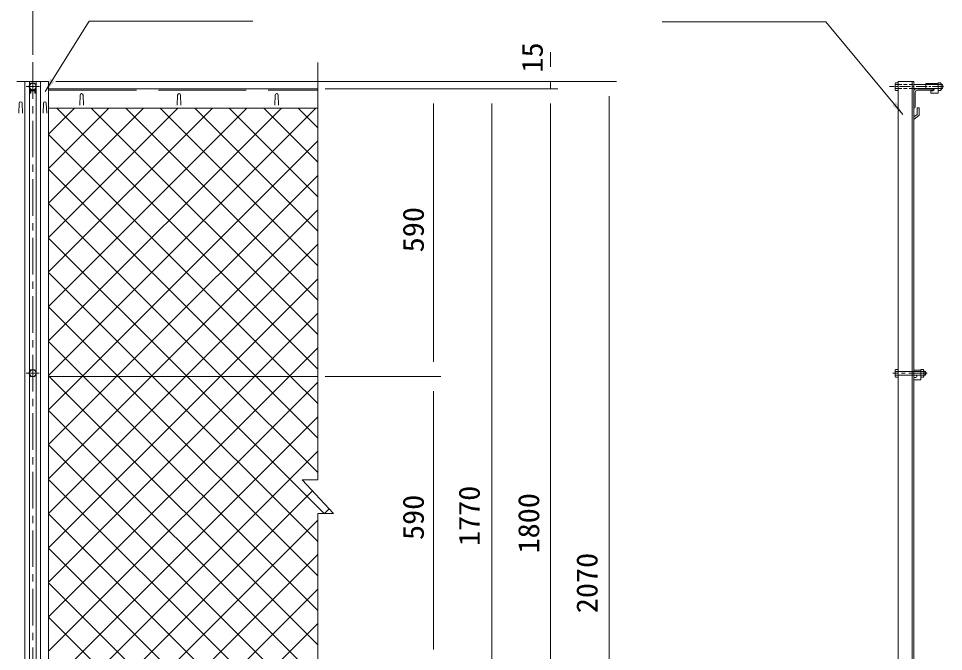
# Model space of a CAD drawing. Units: millimetres, scale not verified. Extents: x -4455 to 4455, y -3150 to 3150.
# Drawn here: x -1264 to 633, y 456 to 1754 of the extents above; entities that cross this region are included whole.
import ezdxf
from ezdxf.enums import TextEntityAlignment as Align

# ---------------------------------------------------------------- set-up
doc = ezdxf.new("R2010")
doc.units = ezdxf.units.MM
doc.header["$LTSCALE"] = 30
for name, pattern in [('DASHED', [7.5, 6, -1.5]), ('USER1', [2, 1.25, -0.25, 0.25, -0.25]), ('USER2', [4, 2.5, -0.5, 0.5, -0.5]), ('USER3', [0.375, 0.25, -0.125]), ('USER4', [1.125, 0.75, -0.125, 0.125, -0.125])]:
    doc.linetypes.add(name, pattern=pattern)
for name, color, linetype, lineweight in [('0-2_1部材', 3, 'Continuous', 18), ('0-3_中心線', 1, 'USER2', 18), ('0-5_6文字', 3, 'Continuous', 9), ('0-6_5寸法', 1, 'Continuous', 18), ('0-8_8部品', 3, 'Continuous', 18), ('0-B_2網', 4, 'Continuous', 18)]:
    doc.layers.add(name, color=color, linetype=linetype, lineweight=lineweight)
doc.styles.add('ＭＳ ゴシック', font='')
doc.styles.get('ＭＳ ゴシック').set_extended_font_data('MS Gothic')

msp = doc.modelspace()

# ---------------------------------------------------------------- linework, layer by layer
at = {"layer": '0-2_1部材', "color": 4}
for p, q in [((-650.22, 1664.3), (-650.22, 807.99)), ((-682.22, 807.99), (-618.22, 739.06)), ((-650.22, 807.99), (-682.22, 807.99)), ((-650.22, 739.06), (-650.22, -460.47)), ((-650.22, 739.06), (-618.22, 739.06))]:
    msp.add_line(p, q, dxfattribs=at)
at = {"layer": '0-2_1部材', "color": 7, "lineweight": 9}
for p, q in [((-1201.93, 1625.18), (-1266.93, 1625.18)), ((-1201.93, 1625.18), (-1201.93, -444.82)), ((539.65, 1625.18), (539.65, -444.82)), ((539.65, 1625.18), (571.65, 1625.18)), ((571.65, 1625.18), (571.65, 1240.88)), ((571.65, 1615.71), (571.65, 1240.88)), ((-1201.93, 1610.18), (-650.22, 1610.18)), ((571.65, 1570.18), (571.65, 1605.18)), ((574.65, 1572.18), (574.65, 1602.18)), ((576.65, 1610.18), (611.65, 1610.18)), ((579.15, 1610.18), (604.15, 1610.18)), ((579.65, 1607.18), (609.65, 1607.18)), ((611.65, 1610.18), (611.65, 1609.18)), ((-1262.95, 1560.03), (-1262.2, 1580.53)), ((-1255.45, 1560.03), (-1256.2, 1580.53)), ((-1213.41, 1560.03), (-1212.66, 1580.53)), ((-1205.91, 1560.03), (-1206.66, 1580.53)), ((-1201.93, 1570.18), (-650.22, 1570.18)), ((571.65, 1570.18), (572.65, 1570.18)), ((571.65, 1552.27), (578.65, 1557.68)), ((571.65, 1547.22), (582.65, 1555.72)), ((578.65, 1570.68), (578.65, 1557.68)), ((582.65, 1570.68), (578.65, 1570.68)), ((582.65, 1570.68), (582.65, 1555.72)), ((571.65, 1500.35), (571.65, -444.82)), ((-1201.93, 1020.18), (-650.22, 1020.18)), ((571.65, 953.42), (571.65, -114.14))]:
    msp.add_line(p, q, dxfattribs=at)
at = {"layer": '0-2_1部材'}
for p, q in [((-1250.43, 1625.18), (-1250.43, -444.82)), ((-1241.43, 1625.18), (-1241.43, -444.82)), ((-1227.43, 1625.18), (-1227.43, -444.82)), ((-1218.43, 1625.18), (-1218.43, -444.82)), ((568.65, 1625.18), (568.65, -444.82)), ((-1138.18, 1576.68), (-1137.43, 1597.18)), ((-1130.68, 1576.68), (-1131.43, 1597.18)), ((-938.18, 1576.68), (-937.43, 1597.18)), ((-930.68, 1576.68), (-931.43, 1597.18)), ((-738.18, 1576.68), (-737.43, 1597.18)), ((-730.68, 1576.68), (-731.43, 1597.18))]:
    msp.add_line(p, q, dxfattribs=at)
at = {"layer": '0-2_1部材', "color": 1, "linetype": 'DASHED'}
msp.add_line((-1201.93, 1607.18), (-650.22, 1607.18), dxfattribs=at)
at = {"layer": '0-2_1部材'}
for centre in [(-1134.43, 1597.18), (-934.43, 1597.18), (-734.43, 1597.18)]:
    msp.add_arc(centre, 3, 0, 180, dxfattribs=at)
at = {"layer": '0-2_1部材', "color": 7, "lineweight": 9}
for centre, radius, start, end in [((576.65, 1605.18), 5, 90, 180), ((579.65, 1602.18), 5, 90, 180), ((609.65, 1609.18), 2, 270, 0), ((-1259.2, 1580.53), 3, 0, 180), ((-1209.66, 1580.53), 3, 0, 180), ((572.65, 1572.18), 2, 270, 0)]:
    msp.add_arc(centre, radius, start, end, dxfattribs=at)
at = {"layer": '0-3_中心線'}
msp.add_line((-1234.43, 1664.51), (-1234.43, -491.96), dxfattribs=at)
at = {"layer": '0-5_6文字', "color": 7}
for points in [[(-783.55, 1748.55), (-1119.08, 1748.55), (-1209.14, 1604.28)], [(55.59, 1747.63), (391.12, 1747.63), (549.32, 1557.6)]]:
    msp.add_lwpolyline(points, dxfattribs=at)
for points in [[(-1210.2, 1602.58), (-1198.73, 1630.79), (-1189.89, 1625.27)], [(550.6, 1556.06), (527.4, 1575.78), (535.41, 1582.45)]]:
    msp.add_solid(points, dxfattribs=at)
at = {"layer": '0-6_5寸法'}
for p, q in [((-1234.43, 1679.51), (-1234.43, 1994.51)), ((-173.07, 1655.18), (-173.07, 1685.18)), ((-1186.93, 1625.18), (-158.07, 1625.18)), ((-1186.93, 1625.18), (-38.07, 1625.18)), ((-173.07, 1610.18), (-173.07, 1625.18)), ((-635.22, 1610.18), (-398.07, 1610.18)), ((-635.22, 1610.18), (-278.07, 1610.18)), ((-635.22, 1610.18), (-158.07, 1610.18)), ((-635.22, 1610.18), (-158.07, 1610.18)), ((-53.07, 1595.18), (-53.07, -414.82)), ((-413.07, 1580.18), (-413.07, 1050.18)), ((-293.07, 1580.18), (-293.07, -129.82)), ((-173.07, 1580.18), (-173.07, -159.82)), ((-173.07, 1580.18), (-173.07, 1550.18)), ((-635.22, 1020.18), (-398.07, 1020.18)), ((-635.22, 1020.18), (-398.07, 1020.18)), ((-413.07, 990.18), (-413.07, 460.18))]:
    msp.add_line(p, q, dxfattribs=at)
at = {"layer": '0-8_8部品', "color": 1, "linetype": 'USER1'}
for p, q in [((-1247.86, 1614.63), (-1220.98, 1614.63)), ((-1247.87, 1026.61), (-1220.99, 1026.61)), ((599.27, 1026.61), (528.44, 1026.61))]:
    msp.add_line(p, q, dxfattribs=at)
at = {"layer": '0-8_8部品', "color": 7, "lineweight": 9}
for p, q in [((-1240.68, 1611.88), (-1240.68, 1600.95)), ((-1228.18, 1611.88), (-1228.18, 1600.95)), ((-1239.86, 1610.45), (-1240.68, 1610.45)), ((-1238.68, 1605.95), (-1240.68, 1605.95)), ((-1238.68, 1600.95), (-1240.68, 1600.95)), ((-1238.68, 1608.41), (-1238.68, 1600.95)), ((-1238.68, 1606.18), (-1230.18, 1606.18)), ((-1230.18, 1605.95), (-1228.18, 1605.95)), ((-1229, 1610.45), (-1228.18, 1610.45))]:
    msp.add_line(p, q, dxfattribs=at)
at = {"layer": '0-8_8部品', "color": 1, "linetype": 'USER4'}
msp.add_line((632.56, 1614.63), (521.89, 1614.63), dxfattribs=at)
at = {"layer": '0-8_8部品'}
for p, q in [((533.25, 1620.55), (534.36, 1622.47)), ((533.25, 1620.55), (533.25, 1608.71)), ((533.94, 1618.63), (539.65, 1618.63)), ((534.36, 1622.47), (539.65, 1622.47)), ((539.65, 1622.47), (539.65, 1606.79)), ((571.65, 1618.63), (621.36, 1618.63)), ((596.46, 1620.95), (621.46, 1620.95)), ((596.46, 1620.95), (596.46, 1610.45)), ((621.46, 1606.79), (621.46, 1622.47)), ((621.46, 1620.95), (621.46, 1600.95)), ((627.17, 1618.63), (621.46, 1618.63)), ((627.86, 1608.71), (627.86, 1620.55)), ((533.94, 1610.63), (539.65, 1610.63)), ((566.75, 1610.63), (621.46, 1610.63)), ((596.46, 1610.45), (611.21, 1610.45)), ((606.46, 1605.95), (611.21, 1605.95)), ((606.46, 1605.95), (606.46, 1600.95)), ((606.46, 1600.95), (621.46, 1600.95)), ((627.17, 1610.63), (621.46, 1610.63)), ((626.75, 1606.79), (621.46, 1606.79)), ((627.86, 1608.71), (626.75, 1606.79)), ((533.25, 1032.53), (534.36, 1034.45)), ((533.25, 1020.69), (533.25, 1032.53)), ((533.94, 1030.61), (539.65, 1030.61)), ((534.36, 1034.45), (539.65, 1034.45)), ((539.65, 1018.77), (539.65, 1034.45)), ((571.65, 1032.93), (571.65, 1022.43)), ((571.65, 1032.93), (585.85, 1032.93)), ((585.85, 1018.77), (585.85, 1034.45)), ((585.85, 1032.93), (585.85, 1012.93)), ((591.56, 1030.61), (585.85, 1030.61)), ((592.25, 1020.69), (592.25, 1032.53)), ((592.25, 1030.61), (595.8, 1030.61)), ((592.25, 1029.81), (596.21, 1029.81)), ((595.8, 1022.61), (595.8, 1030.61)), ((533.94, 1022.61), (539.65, 1022.61)), ((571.65, 1022.43), (575.6, 1022.43)), ((571.65, 1017.93), (575.6, 1017.93)), ((571.65, 1017.93), (571.65, 1012.93)), ((571.65, 1012.93), (585.85, 1012.93)), ((591.56, 1022.61), (585.85, 1022.61)), ((591.14, 1018.77), (585.85, 1018.77)), ((592.25, 1020.69), (591.14, 1018.77)), ((592.25, 1023.41), (596.21, 1023.41)), ((592.25, 1022.61), (595.8, 1022.61))]:
    msp.add_line(p, q, dxfattribs=at)
at = {"layer": '0-8_8部品', "linetype": 'USER3'}
for p, q in [((539.65, 1618.63), (571.65, 1618.63)), ((539.65, 1610.63), (571.65, 1610.63))]:
    msp.add_line(p, q, dxfattribs=at)
at = {"layer": '0-8_8部品', "linetype": 'DASHED'}
for p, q in [((596.46, 1618.95), (621.46, 1618.95)), ((539.65, 1030.61), (585.85, 1030.61)), ((539.65, 1022.61), (585.85, 1022.61))]:
    msp.add_line(p, q, dxfattribs=at)
at = {"layer": '0-8_8部品'}
for points in [[(-1226.59, 1614.63), (-1230.51, 1621.42), (-1238.35, 1621.42), (-1242.27, 1614.63), (-1238.35, 1607.84), (-1230.51, 1607.84)], [(-1226.6, 1026.61), (-1230.52, 1033.4), (-1238.36, 1033.4), (-1242.28, 1026.61), (-1238.36, 1019.82), (-1230.52, 1019.82)]]:
    msp.add_lwpolyline(points, close=True, dxfattribs=at)
for points in [[(627.86, 1620.55), (626.75, 1622.47), (621.46, 1622.47)], [(533.25, 1608.71), (534.36, 1606.79), (539.65, 1606.79)], [(592.25, 1032.53), (591.14, 1034.45), (585.85, 1034.45)], [(533.25, 1020.69), (534.36, 1018.77), (539.65, 1018.77)]]:
    msp.add_lwpolyline(points, dxfattribs=at)
at = {"layer": '0-8_8部品', "color": 7, "lineweight": 9}
msp.add_lwpolyline([(-1230.18, 1608.41), (-1230.18, 1600.95), (-1228.18, 1600.95)], dxfattribs=at)
at = {"layer": '0-8_8部品'}
for centre in [(-1234.43, 1614.63), (-1234.44, 1026.61)]:
    msp.add_circle(centre, 6.8, dxfattribs=at)
for centre, radius, start, end in [((536.28, 1620.55), 3.03, 180, 219.3382), ((545.25, 1614.63), 12, 160.52878, 199.47122), ((624.83, 1620.55), 3.03, 320.6618, 0), ((615.86, 1614.63), 12, 340.52878, 19.47122), ((624.7, 1614.63), 6.71, 298.05542, 61.94458), ((536.28, 1608.71), 3.03, 140.6618, 180), ((611.21, 1608.2), 2.25, 270, 90), ((624.83, 1608.71), 3.03, 0, 39.3382), ((536.28, 1032.53), 3.03, 180, 219.3382), ((545.25, 1026.61), 12, 160.52878, 199.47122), ((589.22, 1032.53), 3.03, 320.6618, 0), ((580.25, 1026.61), 12, 340.52878, 19.47122), ((588.87, 1026.61), 8, 330, 30), ((536.28, 1020.69), 3.03, 140.6618, 180), ((575.6, 1020.18), 2.25, 270, 90), ((589.22, 1020.69), 3.03, 0, 39.3382)]:
    msp.add_arc(centre, radius, start, end, dxfattribs=at)
at = {"layer": '0-B_2網'}
for p, q in [((-1201.93, 1517.22), (-1148.97, 1570.18)), ((-1201.93, 1446.51), (-1078.26, 1570.18)), ((-1201.93, 1375.8), (-1007.55, 1570.18)), ((-1201.93, 1305.09), (-936.84, 1570.18)), ((-1201.93, 1234.38), (-866.13, 1570.18)), ((-1201.93, 1163.67), (-795.42, 1570.18)), ((-1201.93, 1092.96), (-724.71, 1570.18)), ((-1201.93, 1022.25), (-653.99, 1570.18)), ((-650.22, 1035.16), (-1185.24, 1570.18)), ((-650.22, 1105.87), (-1114.53, 1570.18)), ((-650.22, 1176.58), (-1043.82, 1570.18)), ((-650.22, 1247.29), (-973.11, 1570.18)), ((-650.22, 1318.01), (-902.4, 1570.18)), ((-650.22, 1388.72), (-831.69, 1570.18)), ((-650.22, 1459.43), (-760.98, 1570.18)), ((-650.22, 1530.14), (-690.27, 1570.18)), ((-776.66, 1020.18), (-1201.93, 1445.45)), ((-1062.57, 1020.18), (-650.22, 1432.53)), ((-847.37, 1020.18), (-1201.93, 1374.74)), ((-991.86, 1020.18), (-650.22, 1361.82)), ((-921.15, 1020.18), (-650.22, 1291.11)), ((-988.79, 1020.18), (-1201.93, 1233.32)), ((-850.44, 1020.18), (-650.22, 1220.4)), ((-1059.5, 1020.18), (-1201.93, 1162.61)), ((-779.73, 1020.18), (-650.22, 1149.69)), ((-1130.22, 1020.18), (-1201.93, 1091.89)), ((-709.02, 1020.18), (-650.22, 1078.98)), ((-1200.93, 1020.18), (-1201.93, 1021.18)), ((-1201.93, 880.83), (-1062.57, 1020.18)), ((-1201.93, 810.12), (-991.86, 1020.18)), ((-1201.93, 739.4), (-921.15, 1020.18)), ((-1201.93, 668.69), (-850.44, 1020.18)), ((-1201.93, 597.98), (-779.73, 1020.18)), ((-1201.93, 527.27), (-709.02, 1020.18)), ((-1201.93, 456.56), (-650.22, 1008.27)), ((-650.22, 469.48), (-1200.93, 1020.18)), ((-650.22, 540.19), (-1130.22, 1020.18)), ((-650.22, 610.9), (-1059.5, 1020.18)), ((-650.22, 681.61), (-988.79, 1020.18)), ((-650.22, 823.03), (-847.37, 1020.18)), ((-650.22, 893.74), (-776.66, 1020.18)), ((-681.64, 430.18), (-1201.93, 950.47)), ((-1157.6, 430.18), (-650.22, 937.56)), ((-752.35, 430.18), (-1201.93, 879.76)), ((-1086.89, 430.18), (-650.22, 866.85)), ((-823.06, 430.18), (-1201.93, 809.05)), ((-636.58, 739.06), (-627.06, 748.58)), ((-893.77, 430.18), (-1201.93, 738.34)), ((-964.48, 430.18), (-1201.93, 667.63)), ((-874.76, 430.18), (-650.22, 654.72)), ((-1035.19, 430.18), (-1201.93, 596.92)), ((-804.05, 430.18), (-650.22, 584)), ((-1105.9, 430.18), (-1201.93, 526.21)), ((-733.33, 430.18), (-650.22, 513.29))]:
    msp.add_line(p, q, dxfattribs=at)
for points in [[(-650.22, 964.45), (-705.95, 1020.18), (-1201.93, 1516.16)], [(-1201.93, 951.54), (-1133.28, 1020.18), (-650.22, 1503.24)], [(-636.97, 739.06), (-918.08, 1020.18), (-1201.93, 1304.03)], [(-1201.93, 244.43), (-1016.18, 430.18), (-661.11, 785.25)], [(-1201.93, 173.72), (-945.47, 430.18), (-650.22, 725.43)]]:
    msp.add_lwpolyline(points, dxfattribs=at)

# ---------------------------------------------------------------- texts
at = {"layer": '0-6_5寸法', "color": 3, "style": 'ＭＳ ゴシック', "width": 1.05}
for s, p in [('15', (-175.95, 1643.34)), ('590', (-419.75, 1274.68)), ('1770', (-305.05, 672.2)), ('1800', (-183.24, 657.11)), ('590', (-419.75, 684.68)), ('2070', (-63.71, 534.58))]:
    msp.add_text(s, height=43.33, rotation=90, dxfattribs=at).set_placement(p, align=Align.BOTTOM_LEFT)

doc.saveas('drawing.dxf')
